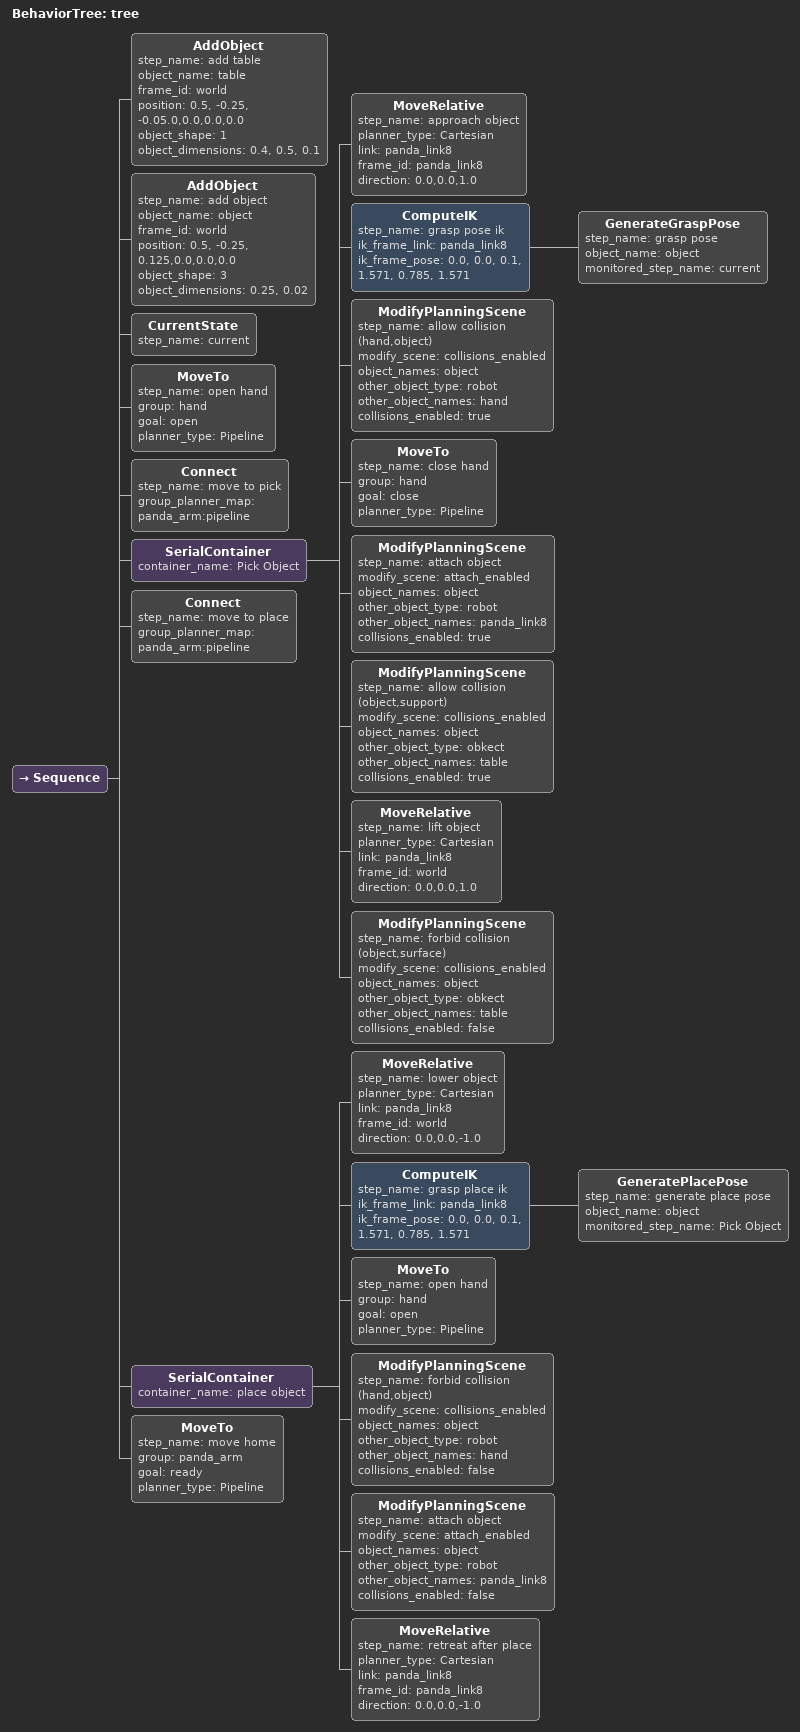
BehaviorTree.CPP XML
<?xml version="1.0" encoding="UTF-8"?>
<root BTCPP_format="4"
      main_tree_to_execute="tree">
  <BehaviorTree ID="tree">
    <Sequence>
      <AddObject step_name="add table"
                 object_name="table"
                 frame_id="world"
                 position="0.5, -0.25, -0.05.0,0.0,0.0,0.0"
                 object_shape="1"
                 object_dimensions="0.4, 0.5, 0.1"/>
      <AddObject step_name="add object"
                 object_name="object"
                 frame_id="world"
                 position="0.5, -0.25, 0.125,0.0,0.0,0.0"
                 object_shape="3"
                 object_dimensions="0.25, 0.02"/>
      <CurrentState step_name="current"/>
      <MoveTo step_name="open hand"
              group="hand"
              goal="open"
              planner_type="Pipeline"/>
      <Connect step_name="move to pick"
               group_planner_map="panda_arm:pipeline"/>
      <SerialContainer container_name="Pick Object">
        <MoveRelative step_name="approach object"
                      planner_type="Cartesian"
                      link="panda_link8"
                      frame_id="panda_link8"
                      direction="0.0,0.0,1.0"/>
        <ComputeIK step_name="grasp  pose ik"
                   ik_frame_link="panda_link8"
                   ik_frame_pose="0.0, 0.0, 0.1, 1.571, 0.785, 1.571">
          <GenerateGraspPose step_name="grasp pose"
                             object_name="object"
                             monitored_step_name="current"/>
        </ComputeIK>
        <ModifyPlanningScene step_name="allow collision (hand,object)"
                             modify_scene="collisions_enabled"
                             object_names="object"
                             other_object_type="robot"
                             other_object_names="hand"
                             collisions_enabled="true"/>
        <MoveTo step_name="close hand"
                group="hand"
                goal="close"
                planner_type="Pipeline"/>
        <ModifyPlanningScene step_name="attach object"
                             modify_scene="attach_enabled"
                             object_names="object"
                             other_object_type="robot"
                             other_object_names="panda_link8"
                             collisions_enabled="true"/>
        <ModifyPlanningScene step_name="allow collision (object,support)"
                             modify_scene="collisions_enabled"
                             object_names="object"
                             other_object_type="obkect"
                             other_object_names="table"
                             collisions_enabled="true"/>
        <MoveRelative step_name="lift object"
                      planner_type="Cartesian"
                      link="panda_link8"
                      frame_id="world"
                      direction="0.0,0.0,1.0"/>
        <ModifyPlanningScene step_name="forbid collision (object,surface)"
                             modify_scene="collisions_enabled"
                             object_names="object"
                             other_object_type="obkect"
                             other_object_names="table"
                             collisions_enabled="false"/>
      </SerialContainer>
      <Connect step_name="move to place"
               group_planner_map="panda_arm:pipeline"/>
      <SerialContainer container_name="place object">
        <MoveRelative step_name="lower object"
                      planner_type="Cartesian"
                      link="panda_link8"
                      frame_id="world"
                      direction="0.0,0.0,-1.0"/>
        <ComputeIK step_name="grasp  place  ik"
                   ik_frame_link="panda_link8"
                   ik_frame_pose="0.0, 0.0, 0.1, 1.571, 0.785, 1.571">
          <GeneratePlacePose step_name="generate place pose"
                             object_name="object"
                             monitored_step_name="Pick Object"/>
        </ComputeIK>
        <MoveTo step_name="open hand"
                group="hand"
                goal="open"
                planner_type="Pipeline"/>
        <ModifyPlanningScene step_name="forbid collision (hand,object)"
                             modify_scene="collisions_enabled"
                             object_names="object"
                             other_object_type="robot"
                             other_object_names="hand"
                             collisions_enabled="false"/>
        <ModifyPlanningScene step_name="attach object"
                             modify_scene="attach_enabled"
                             object_names="object"
                             other_object_type="robot"
                             other_object_names="panda_link8"
                             collisions_enabled="false"/>
        <MoveRelative step_name="retreat after place"
                      planner_type="Cartesian"
                      link="panda_link8"
                      frame_id="panda_link8"
                      direction="0.0,0.0,-1.0"/>
      </SerialContainer>
      <MoveTo step_name="move home"
              group="panda_arm"
              goal="ready"
              planner_type="Pipeline"/>
    </Sequence>
  </BehaviorTree>
</root>
